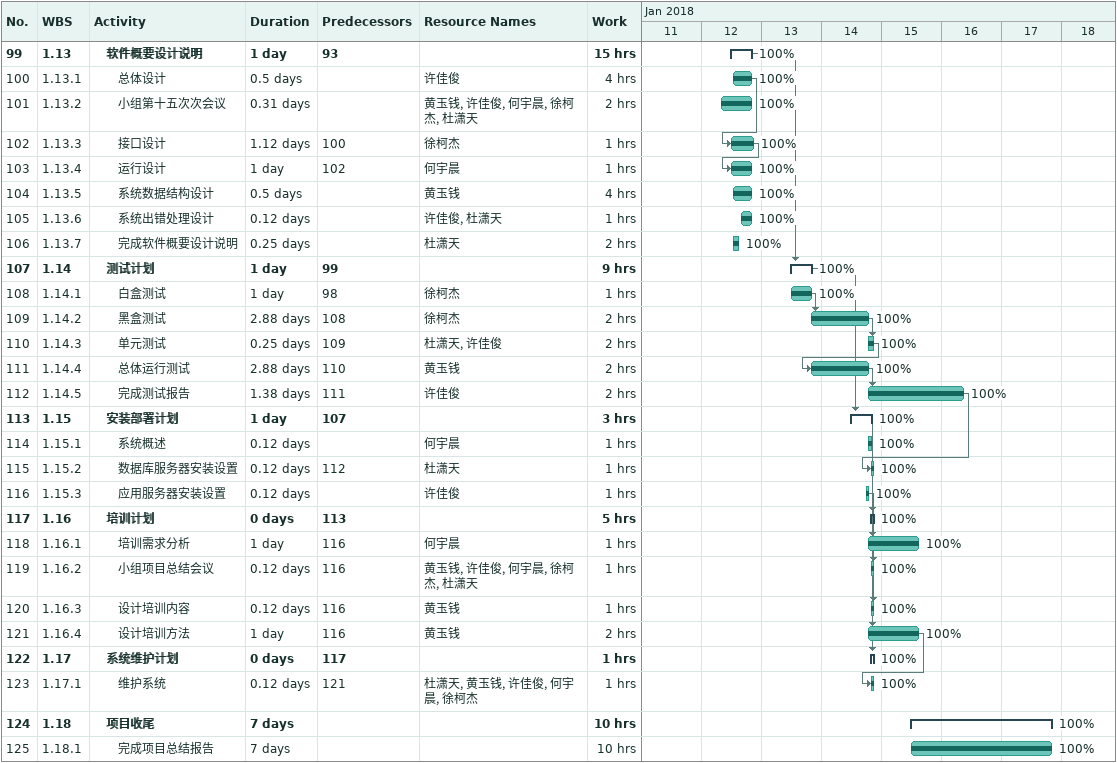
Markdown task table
| ID | WBS | Task | Duration | Start | Finish | Predecessors | Resources | % complete | Work (h) |
|---|---|---|---|---|---|---|---|---|---|
| 99 | 1.13 | **软件概要设计说明** | 1d | 2018-01-12 | 2018-01-12 | 93 |  | 100 | 15 |
| 100 | 1.13.1 | 总体设计 | 0.5d | 2018-01-12 | 2018-01-12 |  | 许佳俊 | 100 | 4 |
| 101 | 1.13.2 | 小组第十五次次会议 | 0.31d | 2018-01-12 | 2018-01-12 |  | 黄玉钱, 许佳俊, 何宇晨, 徐柯杰, 杜潇天 | 100 | 2 |
| 102 | 1.13.3 | 接口设计 | 1.12d | 2018-01-12 | 2018-01-12 | 100 | 徐柯杰 | 100 | 1 |
| 103 | 1.13.4 | 运行设计 | 1d | 2018-01-12 | 2018-01-12 | 102 | 何宇晨 | 100 | 1 |
| 104 | 1.13.5 | 系统数据结构设计 | 0.5d | 2018-01-12 | 2018-01-12 |  | 黄玉钱 | 100 | 4 |
| 105 | 1.13.6 | 系统出错处理设计 | 0.12d | 2018-01-12 | 2018-01-12 |  | 许佳俊, 杜潇天 | 100 | 1 |
| 106 | 1.13.7 | 完成软件概要设计说明 | 0.25d | 2018-01-12 | 2018-01-12 |  | 杜潇天 | 100 | 2 |
| 107 | 1.14 | **测试计划** | 1d | 2018-01-13 | 2018-01-13 | 99 |  | 100 | 9 |
| 108 | 1.14.1 | 白盒测试 | 1d | 2018-01-13 | 2018-01-13 | 98 | 徐柯杰 | 100 | 1 |
| 109 | 1.14.2 | 黑盒测试 | 2.88d | 2018-01-13 | 2018-01-14 | 108 | 徐柯杰 | 100 | 2 |
| 110 | 1.14.3 | 单元测试 | 0.25d | 2018-01-14 | 2018-01-14 | 109 | 杜潇天, 许佳俊 | 100 | 2 |
| 111 | 1.14.4 | 总体运行测试 | 2.88d | 2018-01-13 | 2018-01-14 | 110 | 黄玉钱 | 100 | 2 |
| 112 | 1.14.5 | 完成测试报告 | 1.38d | 2018-01-14 | 2018-01-16 | 111 | 许佳俊 | 100 | 2 |
| 113 | 1.15 | **安装部署计划** | 1d | 2018-01-14 | 2018-01-14 | 107 |  | 100 | 3 |
| 114 | 1.15.1 | 系统概述 | 0.12d | 2018-01-14 | 2018-01-14 |  | 何宇晨 | 100 | 1 |
| 115 | 1.15.2 | 数据库服务器安装设置 | 0.12d | 2018-01-14 | 2018-01-14 | 112 | 杜潇天 | 100 | 1 |
| 116 | 1.15.3 | 应用服务器安装设置 | 0.12d | 2018-01-14 | 2018-01-14 |  | 许佳俊 | 100 | 1 |
| 117 | 1.16 | **培训计划** | 0d | 2018-01-14 | 2018-01-14 | 113 |  | 100 | 5 |
| 118 | 1.16.1 | 培训需求分析 | 1d | 2018-01-14 | 2018-01-15 | 116 | 何宇晨 | 100 | 1 |
| 119 | 1.16.2 | 小组项目总结会议 | 0.12d | 2018-01-14 | 2018-01-14 | 116 | 黄玉钱, 许佳俊, 何宇晨, 徐柯杰, 杜潇天 | 100 | 1 |
| 120 | 1.16.3 | 设计培训内容 | 0.12d | 2018-01-14 | 2018-01-14 | 116 | 黄玉钱 | 100 | 1 |
| 121 | 1.16.4 | 设计培训方法 | 1d | 2018-01-14 | 2018-01-15 | 116 | 黄玉钱 | 100 | 2 |
| 122 | 1.17 | **系统维护计划** | 0d | 2018-01-14 | 2018-01-14 | 117 |  | 100 | 1 |
| 123 | 1.17.1 | 维护系统 | 0.12d | 2018-01-14 | 2018-01-14 | 121 | 杜潇天, 黄玉钱, 许佳俊, 何宇晨, 徐柯杰 | 100 | 1 |
| 124 | 1.18 | **项目收尾** | 7d | 2018-01-15 | 2018-01-17 |  |  | 100 | 10 |
| 125 | 1.18.1 | 完成项目总结报告 | 7d | 2018-01-15 | 2018-01-17 |  |  | 100 | 10 |
